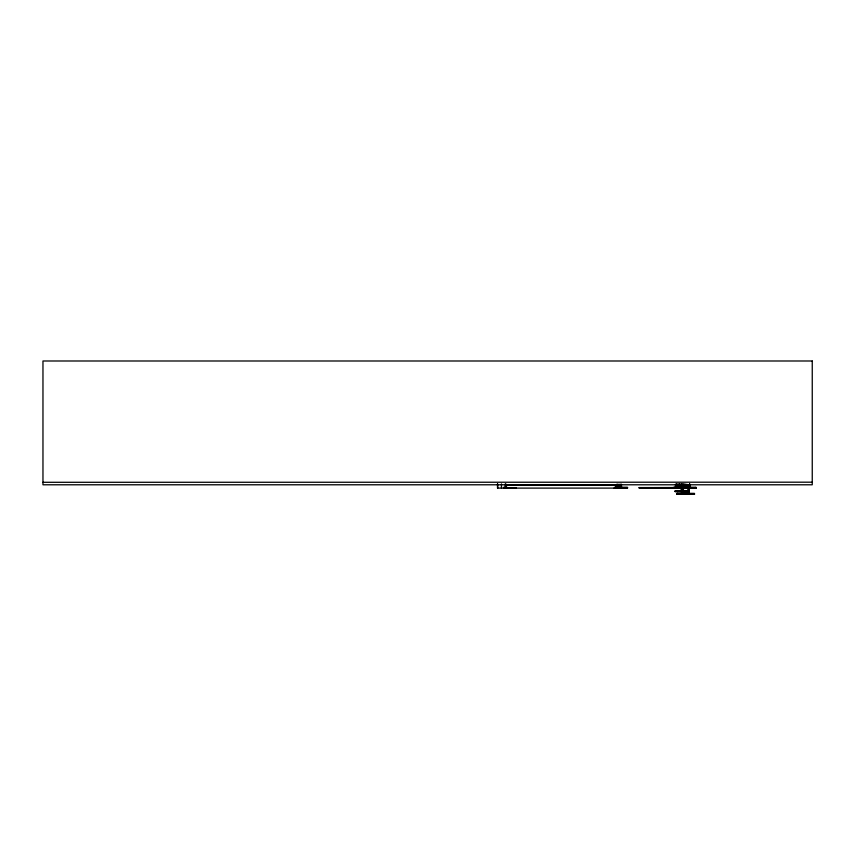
<?xml version="1.0" encoding="UTF-8"?>
<svg xmlns="http://www.w3.org/2000/svg" width="855" height="855" viewBox="0 0 855 855"><rect width="100%" height="100%" fill="white"/><g stroke="black" fill="none" stroke-linecap="round" stroke-linejoin="round"><path stroke-width="1.28" d="M689.44 488.109L689.536 484.293M689.643 488.109L689.643 483.983L689.675 488.077M689.878 488.109L689.889 486.89M503.745 487.938L516.313 487.938M503.745 487.468L506.256 487.468M627.527 487.938L614.008 487.991M627.527 487.468L616.209 487.468M675.087 491.486L688.564 491.668L675.087 491.582L675.097 490.962L688.51 490.962L675.087 490.984M687.591 491.636L687.634 491.027M676.829 493.976L694.709 493.976L676.861 493.923M677.096 493.923L677.171 493.303L694.399 493.367L694.356 494.008M618.945 487.938L618.999 487.414M812.25 482.188L42.964 482.295M616.744 486.89L618.186 486.89M675.407 486.89L677.107 486.89M677.363 486.89L678.646 486.89L678.667 488.109M678.956 486.89L680.195 486.89L680.217 488.109M681.542 486.89L682.696 486.89M682.953 486.89L684.107 486.89M684.545 486.89L687.164 486.89L687.206 488.109M689.322 486.89L690.103 486.89M674.98 487.232L684.962 487.232M506.256 487.414L503.745 487.414L503.734 488.109M616.209 487.414L627.527 487.414L627.517 488.109L497.492 488.109L497.492 483.919M673.142 487.414L696.045 487.414M639.145 487.564L652.867 487.564M653.273 487.564L696.045 487.468L696.056 488.109L639.113 488.087M652.867 487.767L639.113 487.767L696.045 488.023M653.241 487.767L675.771 487.767M681.243 490.791L682.365 490.791M682.397 492.779L683.551 492.779M689.141 492.779L687.986 492.779L688.019 494.008L688.093 484.977M683.134 493.132L688.403 493.132M687.901 488.077L687.954 487.468M690.958 487.468L690.915 488.109M675.984 491.582L675.974 491.027M695.949 487.414L695.938 488.109M690.006 486.89L690.038 488.109L689.889 484.176M689.44 484.176L689.322 488.109M689.034 484.977L689.087 494.008M688.66 484.977L688.724 494.008M688.467 484.977L688.403 494.008M687.035 484.304L687.035 488.109M686.907 486.89L686.96 488.109M686.298 486.89L686.341 488.109M686.17 484.304L686.148 488.109M686.041 486.89L686.041 488.109M685.218 484.24L685.325 488.109M685.026 484.24L685.037 488.109M684.908 486.89L684.973 488.109M684.652 484.24L684.652 488.109L684.598 486.89M684 484.24L684 488.109M683.626 484.24L683.626 488.109M683.434 484.24L683.444 494.008M683.369 486.89L683.369 488.109M683.06 484.24L683.07 494.008M682.878 484.977L682.878 494.008M682.814 492.779L682.814 494.008M682.589 484.24L682.579 488.109M682.568 491.668L682.514 490.439L681.04 490.439L681.04 491.668M682.504 484.977L682.504 494.008M682.215 484.24L682.215 488.109M682.023 484.24L682.012 491.668M681.959 486.89L681.927 491.668M681.67 483.93L681.681 491.668M681.595 483.93L681.595 491.668M681.157 483.93L681.243 491.668M680.078 484.24L680.024 488.109L680.003 484.24M679.821 484.24L679.693 488.109M679.65 484.24L679.65 488.109M679.383 484.24L679.447 488.109M679.062 484.24L679.02 488.109M678.539 484.24L678.442 488.109L678.41 486.89M678.101 484.24L678.101 488.109M678.036 484.24L678.036 488.109M677.865 486.89L677.865 488.109M677.47 484.24L677.374 488.109M677.181 493.303L677.181 494.008M677 484.24L677.021 488.109M676.69 486.89L676.69 488.109M676.626 484.24L676.562 488.109M676.433 484.24L676.369 488.109M676.241 484.304L676.102 488.109M676.059 484.24L676.006 488.109M675.525 484.24L675.407 488.109M621.596 488.109L621.596 486.89L618.988 486.89L618.935 488.109M621.457 484.304L621.467 488.109M621.243 486.89L621.243 488.109M621.115 486.89L621.115 484.304L620.954 488.109M620.388 486.89L620.388 488.109M620.26 484.304L620.26 488.109M620.121 486.89L620.121 488.109M619.982 484.304L619.982 486.89M619.116 484.304L619.106 488.109M618.069 484.304L618.069 488.109L617.876 484.304M617.705 486.89L617.738 488.109M617.043 484.304L617.043 486.89M616.861 484.304L616.947 488.109M616.744 488.109L616.722 485.373L506.481 485.373L506.481 488.109M615.365 485.373L615.365 488.109M505.882 483.919L505.882 488.109M505.252 483.919L505.252 488.109M501.458 483.919L501.458 488.109M497.674 483.919L497.674 488.109M812.25 360.992L42.964 360.992L42.964 484.785L812.25 484.785L812.25 360.992"/></g></svg>
